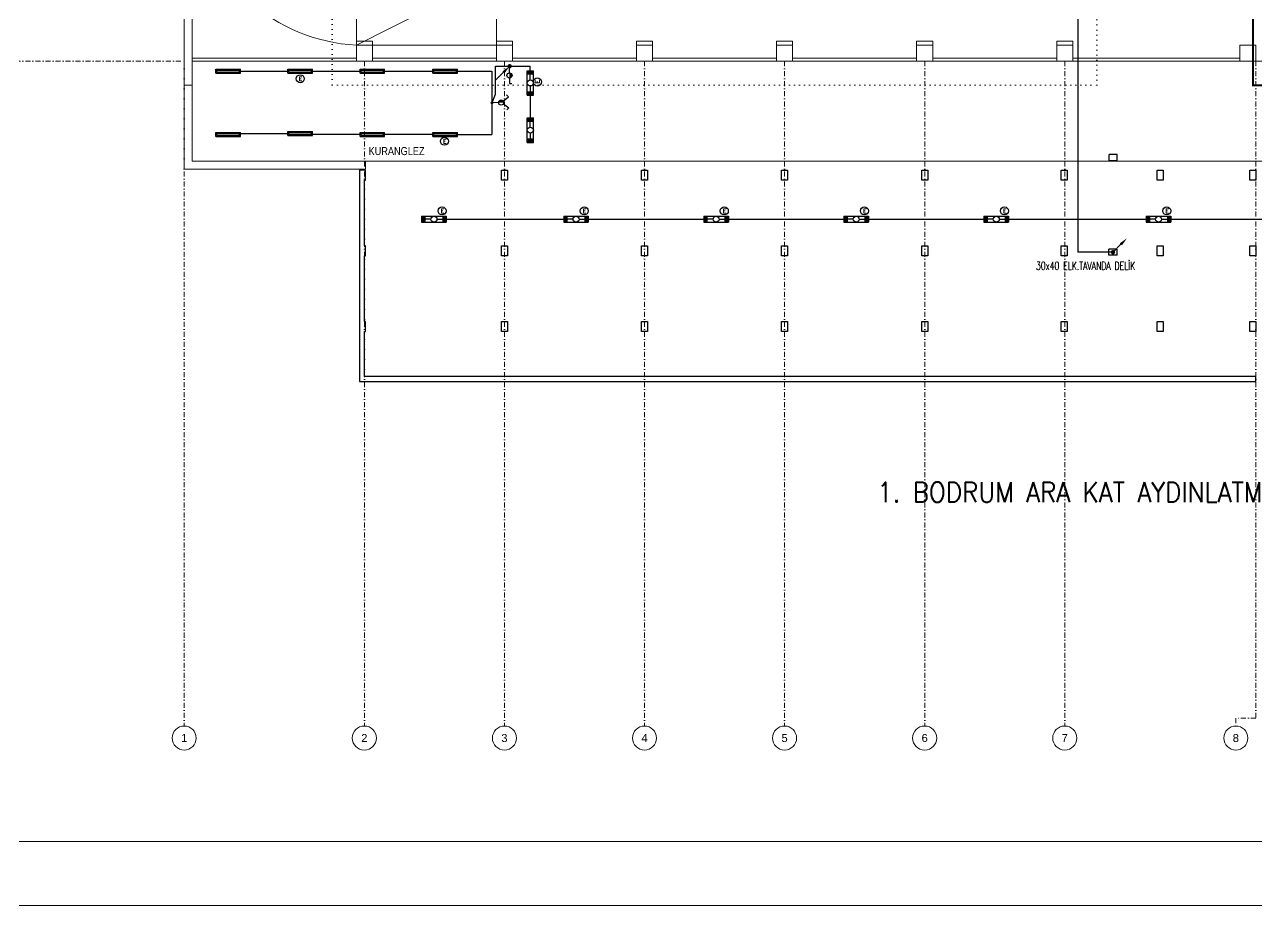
# Model space of a CAD drawing. Header units: metres. Extents: x -13316 to 152404, y -3899 to 30226.
# Drawn here: x 83522 to 89678, y -3899 to 503 of the extents above; entities that cross this region are included whole.
import ezdxf
from ezdxf.enums import TextEntityAlignment as Align

# ---------------------------------------------------------------- set-up
doc = ezdxf.new("R2010")
doc.units = ezdxf.units.M
doc.header["$LTSCALE"] = 100
doc.header["$MEASUREMENT"] = 0
for name, pattern in [('DASHDOT2', [0.5, 0.25, -0.125, 0, -0.125]), ('DOT2', [0.125, 0, -0.125]), ('HIDDEN2', [4.7625, 3.175, -1.5875])]:
    doc.linetypes.add(name, pattern=pattern)
doc.layers.get('0').update_dxf_attribs({"color": 9, "lineweight": 9})
for name, color, linetype, lineweight in [('00', 9, 'Continuous', 9), ('01', 9, 'Continuous', 9), ('06D', 9, 'Continuous', 9), ('20', 9, 'DOT2', 9), ('21', 9, 'Continuous', 9), ('24', 9, 'DASHDOT2', 9), ('40A', 9, 'Continuous', 9), ('E-1x36 W SIVAÜSTÜ FLUORESAN ARMATÜR (ETANŞ)', 7, 'Continuous', 30), ('E-2x36 W SIVAÜSTÜ FLUORESAN ARMATÜR (ETANŞ)', 7, 'Continuous', 30), ('E-ACİL AYDINLATMA KİTİ', 7, 'Continuous', 30), ('E-ANAHTAR (ETANŞ)', 7, 'Continuous', 30), ('E-AŞAĞIDAN GELEN HAT', 7, 'Continuous', 30), ('E-KABLO', 7, 'Continuous', 30), ('E-KOMÜTATÖR ANAHTAR (ETANŞ)', 7, 'Continuous', 30), ('E-YAZI', 7, 'Continuous', 30), ('E-YUKARI ÇIKAN HAT', 7, 'Continuous', 30)]:
    doc.layers.add(name, color=color, linetype=linetype, lineweight=lineweight)
doc.styles.add('Arial', font='arial.ttf', dxfattribs={"height": 2.5})
doc.styles.add('E-YAZI', font='txttw.shx')
doc.styles.add('MuuM_TEXT-STANDART', font='ARIALN.TTF')

# ---------------------------------------------------------------- blocks, each defined once
blk = doc.blocks.new('REZ2')
at = {"layer": 'E-KABLO', "color": 2, "linetype": 'Continuous', "ltscale": 0.75}
for p, q in [((56660, 7738.8), (56660, 7698.8)), ((56690, 7738.8), (56660, 7738.8)), ((56690, 7698.8), (56660, 7698.8)), ((56690, 7698.8), (56690, 7738.8))]:
    blk.add_line(p, q, dxfattribs=at)
blk = doc.blocks.new('100_YUKARI ÇIKAN HAT')
at = {"layer": 'E-YUKARI ÇIKAN HAT', "color": 3, "linetype": 'Continuous'}
blk.add_line((2.47, 2.47), (0, 0), dxfattribs=at)
at = {"layer": 'E-YUKARI ÇIKAN HAT', "color": 4, "linetype": 'Continuous', "const_width": 0.675}
blk.add_lwpolyline([(-0.34, 0, 1), (0.34, 0, 1)], format="xyb", close=True, dxfattribs=at)
at = {"layer": 'E-YUKARI ÇIKAN HAT', "color": 3, "linetype": 'Continuous'}
blk.add_solid([(2.15, 2.79), (2.79, 2.15), (4.38, 4.38)], dxfattribs=at)
blk = doc.blocks.new('100_2x36 W SIVAÜSTÜ FLUORESAN ARMATÜR (ETANŞ)')
at = {"layer": 'E-2x36 W SIVAÜSTÜ FLUORESAN ARMATÜR (ETANŞ)', "color": 4}
for p, q in [((-6.15, 1.5), (6.15, 1.5)), ((-6.15, 1.5), (-6.15, -1.5)), ((-1.5, 0), (-6.15, 0)), ((1.5, 0), (6.15, 0)), ((6.15, 1.5), (6.15, -1.5)), ((-6.15, -1.5), (6.15, -1.5))]:
    blk.add_line(p, q, dxfattribs=at)
blk.add_circle((0, 0), 1.5, dxfattribs=at)
for points in [[(-4.15, 1.5), (-4.15, -1.5), (-6.15, 1.5), (-6.15, -1.5)], [(4.15, 1.5), (4.15, -1.5), (6.15, 1.5), (6.15, -1.5)]]:
    blk.add_solid(points, dxfattribs=at)
blk = doc.blocks.new('100_ACİL AYDINLATMA KİTİ')
at = {"layer": 'E-ACİL AYDINLATMA KİTİ', "color": 3}
blk.add_circle((0, 0), 1.25, dxfattribs=at)
at = {"layer": 'E-ACİL AYDINLATMA KİTİ', "color": 3, "style": 'E-YAZI'}
blk.add_text('E', height=1.34, dxfattribs=at).set_placement((-0.45, -0.69))
blk = doc.blocks.new('E-LED ETANJ')
at = {"layer": 'E-1x36 W SIVAÜSTÜ FLUORESAN ARMATÜR (ETANŞ)'}
h = blk.add_hatch(color=4, dxfattribs=at)
h.dxf.hatch_style = 1
h.paths.add_polyline_path([(-5, 56.5), (-15, 56.5), (-15, -56.5), (-5, -56.5)])
at = {"layer": 'E-1x36 W SIVAÜSTÜ FLUORESAN ARMATÜR (ETANŞ)', "color": 4}
for p, q in [((-20, 61.5), (0, 61.5)), ((-20, 61.5), (-20, -61.5)), ((-15, 56.5), (-5, 56.5)), ((-15, 56.5), (-15, -56.5)), ((-5, 56.5), (-5, -56.5)), ((0, 61.5), (0, -61.5)), ((-20, -61.5), (0, -61.5)), ((-15, -56.5), (-5, -56.5))]:
    blk.add_line(p, q, dxfattribs=at)
at = {"layer": 'E-1x36 W SIVAÜSTÜ FLUORESAN ARMATÜR (ETANŞ)'}
blk.add_line((0, 61.5), (0, 61.5), dxfattribs=at)
blk = doc.blocks.new('100_KOMÜTATÖR ANAHTAR (ETANŞ)')
at = {"layer": 'E-KOMÜTATÖR ANAHTAR (ETANŞ)', "color": 4}
for p, q in [((-1.7, 5.22), (-2.33, 4.62)), ((-0.37, 3.56), (-1.7, 5.22)), ((0.37, 3.56), (1.7, 5.22)), ((1.7, 5.22), (2.33, 4.62)), ((0, 2.05), (0, 0))]:
    blk.add_line(p, q, dxfattribs=at)
at = {"layer": 'E-KOMÜTATÖR ANAHTAR (ETANŞ)', "color": 4, "const_width": 0.81}
blk.add_lwpolyline([(0, 3.27, 0.414214), (-0.41, 2.86, 0.414214), (0, 2.46, 0.414214)], format="xyb", dxfattribs=at)
at = {"layer": 'E-KOMÜTATÖR ANAHTAR (ETANŞ)', "color": 4}
blk.add_circle((0, 2.86), 0.81, dxfattribs=at)
blk = doc.blocks.new('100_ANAHTAR (ETANŞ)')
at = {"layer": 'E-ANAHTAR (ETANŞ)', "color": 4}
for p, q in [((0, 5.35), (-0.71, 5.35)), ((0, 3.67), (0, 5.35)), ((0, 2.05), (0, 0))]:
    blk.add_line(p, q, dxfattribs=at)
at = {"layer": 'E-ANAHTAR (ETANŞ)', "color": 4, "const_width": 0.81}
blk.add_lwpolyline([(0, 3.27, 0.414214), (-0.41, 2.86, 0.414214), (0, 2.46, 0.414214)], format="xyb", dxfattribs=at)
at = {"layer": 'E-ANAHTAR (ETANŞ)', "color": 4}
blk.add_circle((0, 2.86), 0.81, dxfattribs=at)
blk = doc.blocks.new('100_AŞAĞIDAN GELEN HAT')
at = {"layer": 'E-AŞAĞIDAN GELEN HAT', "color": 3, "linetype": 'Continuous'}
blk.add_line((-1.91, -1.91), (-4.38, -4.38), dxfattribs=at)
at = {"layer": 'E-AŞAĞIDAN GELEN HAT', "color": 4, "linetype": 'Continuous', "const_width": 0.675}
blk.add_lwpolyline([(-0.34, 0, 1), (0.34, 0, 1)], format="xyb", close=True, dxfattribs=at)
at = {"layer": 'E-AŞAĞIDAN GELEN HAT', "color": 3, "linetype": 'Continuous'}
blk.add_solid([(-2.23, -1.59), (-1.59, -2.23), (0, 0)], dxfattribs=at)
blk = doc.blocks.new('0_aks')
at = {"linetype": 'Continuous'}
blk.add_circle((0, 0), 3, dxfattribs=at)
at = {"style": 'Arial'}
blk.add_attdef('AKS', text='', height=2, dxfattribs=at).set_placement((0, 0), align=Align.MIDDLE_CENTER)
blk = doc.blocks.new('p-akslar_yeni')
at = {"layer": '24'}
for points in [[(2164.8, -8575), (6415, -8575)], [(6415, -8575), (6415, -11897.2)], [(7315, -8575), (7315, -11897.2)], [(8015, -8575), (8015, -11897.2)], [(8715, -8575), (8715, -11897.2)], [(9415, -8575), (9415, -11897.2)], [(10115, -8575), (10115, -11897.2)], [(10815, -8575), (10815, -11897.2)], [(11770, -8575), (11770, -11857.2)], [(11770, -11857.2), (11670, -11857.2), (11670, -11897.2)]]:
    blk.add_lwpolyline(points, dxfattribs=at)
at = {"layer": '21', "xscale": 20, "yscale": 20, "zscale": 20}
for p, values in [((6415, -11957.2), {'AKS': '1'}), ((7315, -11957.2), {'AKS': '2'}), ((8015, -11957.2), {'AKS': '3'}), ((8715, -11957.2), {'AKS': '4'}), ((9415, -11957.2), {'AKS': '5'}), ((10115, -11957.2), {'AKS': '6'}), ((10815, -11957.2), {'AKS': '7'}), ((11670, -11957.2), {'AKS': '8'})]:
    blk.add_blockref('0_aks', p, dxfattribs=at).add_auto_attribs(values)
blk = doc.blocks.new('p-kolon_80x80')
blk.add_lwpolyline([(-40, -40), (40, -40), (40, 40), (-40, 40)], close=True)
blk = doc.blocks.new('1.Bod.Ara.Sitatik Elk')
at = {"lineweight": -3}
for points in [[(875, -9175), (875, -10230), (5355, -10230), (5355, -10205), (900, -10205), (900, -9980), (905, -9980), (905, -9930), (900, -9930), (900, -9602.5), (905, -9602.5), (905, -9552.5), (900, -9552.5), (900, -9225), (905, -9225), (905, -9175)], [(1585, -9175), (1615, -9175), (1615, -9225), (1585, -9225)], [(2285, -9175), (2315, -9175), (2315, -9225), (2285, -9225)], [(2985, -9175), (3015, -9175), (3015, -9225), (2985, -9225)], [(3685, -9175), (3715, -9175), (3715, -9225), (3685, -9225)], [(4382.5, -9175), (4412.5, -9175), (4412.5, -9225), (4382.5, -9225)], [(4862.5, -9175), (4892.5, -9175), (4892.5, -9225), (4862.5, -9225)], [(5325, -9175), (5355, -9175), (5355, -9225), (5325, -9225)], [(1585, -9552.5), (1615, -9552.5), (1615, -9602.5), (1585, -9602.5)], [(2285, -9552.5), (2315, -9552.5), (2315, -9602.5), (2285, -9602.5)], [(2985, -9552.5), (3015, -9552.5), (3015, -9602.5), (2985, -9602.5)], [(3685, -9552.5), (3715, -9552.5), (3715, -9602.5), (3685, -9602.5)], [(4382.5, -9552.5), (4412.5, -9552.5), (4412.5, -9602.5), (4382.5, -9602.5)], [(4862.5, -9552.5), (4892.5, -9552.5), (4892.5, -9602.5), (4862.5, -9602.5)], [(5325, -9552.5), (5355, -9552.5), (5355, -9602.5), (5325, -9602.5)], [(1585, -9930), (1615, -9930), (1615, -9980), (1585, -9980)], [(2285, -9930), (2315, -9930), (2315, -9980), (2285, -9980)], [(2985, -9930), (3015, -9930), (3015, -9980), (2985, -9980)], [(3685, -9930), (3715, -9930), (3715, -9980), (3685, -9980)], [(4382.5, -9930), (4412.5, -9930), (4412.5, -9980), (4382.5, -9980)], [(4862.5, -9930), (4892.5, -9930), (4892.5, -9980), (4862.5, -9980)], [(5325, -9930), (5355, -9930), (5355, -9980), (5325, -9980)]]:
    blk.add_lwpolyline(points, close=True, dxfattribs=at)
at = {"layer": '01'}
blk.add_lwpolyline([(40, -8750), (0, -8750), (0, -2950), (40, -2950), (40, -8710), (40, -8710)], close=True, dxfattribs=at)
for p in [(900, -8590), (1600, -8590), (2300, -8590), (3000, -8590), (3700, -8590), (4400, -8590), (5315, -8590)]:
    blk.add_blockref('p-kolon_80x80', p, dxfattribs=at)
blk = doc.blocks.new('1.Bod.Ara.Mimari Elk')
at = {"layer": '00'}
for points in [[(40, -8630), (860, -8630), (860, -8615), (40, -8615)], [(940, -8630), (1560, -8630), (1560, -8615), (940, -8615)], [(1640, -8630), (2260, -8630), (2260, -8615), (1640, -8615)], [(2340, -8630), (2960, -8630), (2960, -8615), (2340, -8615)], [(3040, -8630), (3660, -8630), (3660, -8615), (3040, -8615)], [(3740, -8630), (4360, -8630), (4360, -8615), (3740, -8615)], [(4440, -8630), (5275, -8630), (5275, -8615), (4440, -8615)]]:
    blk.add_lwpolyline(points, close=True, dxfattribs=at)
at = {"layer": '01'}
for points in [[(860, -8630), (940, -8630), (940, -8530), (860, -8530)], [(1560, -8630), (1640, -8630), (1640, -8530), (1560, -8530)], [(2260, -8630), (2340, -8630), (2340, -8530), (2260, -8530)], [(2960, -8630), (3040, -8630), (3040, -8530), (2960, -8530)], [(3660, -8630), (3740, -8630), (3740, -8530), (3660, -8530)], [(4360, -8630), (4440, -8630), (4440, -8530), (4360, -8530)], [(905, -9130), (905, -9170), (0, -9170), (0, -8750), (40, -8750), (40, -9130)]]:
    blk.add_lwpolyline(points, close=True, dxfattribs=at)
at = {"layer": '06D'}
blk.add_lwpolyline([(940, -8550), (1560, -8550), (1560, -7830), (860, -7830), (1560, -8195), (860, -8550, -0.3441949), (40, -7830), (860, -7830)], format="xyb", dxfattribs=at)
for points in [[(860, -7830), (860, -8550)], [(1560, -8630), (40, -8630)], [(905, -9130), (11262.5, -9130)]]:
    blk.add_lwpolyline(points, dxfattribs=at)
at = {"layer": '20', "ltscale": 2}
for p, q in [((740, -6990), (740, -8750)), ((4560, -8750), (4560, -6990)), ((740, -8750), (4560, -8750))]:
    blk.add_line(p, q, dxfattribs=at)
at = {"layer": '20', "ltscale": 2, "const_width": 10}
blk.add_lwpolyline([(5340, -8750), (5340, -5330), (7540, -5330), (7540, -6950), (7540, -7350.38, -0.2628505), (6470, -8635), (6470, -8455), (6150, -8455), (6150, -8750)], format="xyb", close=True, dxfattribs=at)
at = {"layer": '20', "linetype": 'HIDDEN2', "ltscale": 0.1}
blk.add_lwpolyline([(1640, -8630), (11940, -8630)], dxfattribs=at)
at = {"layer": '21', "style": 'MuuM_TEXT-STANDART'}
blk.add_text('KURANGLEZ', height=40, dxfattribs=at).set_placement((921.13, -9098.88))

msp = doc.modelspace()

# ---------------------------------------------------------------- linework, layer by layer
at = {"layer": '40A'}
for points in [[(102479.28, -3898.56), (74479.28, -3898.56), (74479.28, 12921.44), (102479.28, 12921.44)], [(74799.28, 12601.44), (100319.52, 12601.44), (100319.52, -3578.56), (74799.28, -3578.56)]]:
    msp.add_lwpolyline(points, close=True, dxfattribs=at)
at = {"layer": 'E-1x36 W SIVAÜSTÜ FLUORESAN ARMATÜR (ETANŞ)', "color": 6}
for p, q in [((84601.5, 270.55), (84838.5, 270.55)), ((84961.5, 270.55), (85198.5, 270.55)), ((85321.5, 270.55), (85562.76, 270.55)), ((85685.76, 270.55), (85857.5, 270)), ((85857.5, 270), (85857.5, -45.55)), ((85875.3, 154.68), (85875.3, 295.2)), ((85875.3, 295.2), (86049.48, 295.2)), ((86049.48, 272.89), (86049.48, 295.2)), ((85857, 108.49), (85875.3, 154.68)), ((86049.48, 149.89), (86049.48, 37.21)), ((84838.75, -42.5), (84601.5, -42.5)), ((85198.5, -45.55), (84961.5, -45.55)), ((85562.76, -45.55), (85321.5, -45.55)), ((85685.76, -45.55), (85857.5, -45.55)), ((85629.27, -469.34), (86216.27, -469.34)), ((86339.27, -469.34), (86916.27, -469.34)), ((87039.27, -469.34), (87616.27, -469.34)), ((87739.27, -469.34), (88316.27, -469.34)), ((88439.27, -469.34), (89127.2, -469.34)), ((89250.2, -469.34), (89991.27, -469.34))]:
    msp.add_line(p, q, dxfattribs=at)
at = {"layer": 'E-KABLO', "color": 5}
for p in [(88785, 2835.57), (88961.1, -634.31)]:
    msp.add_line(p, (88785, -634.31), dxfattribs=at)
at = {"layer": 'E-KABLO', "color": 2, "linetype": 'Continuous', "ltscale": 0.75}
for p, q in [((88941.1, -649.31), (88941.1, -619.31)), ((88981.1, -619.31), (88941.1, -619.31)), ((88981.1, -649.31), (88941.1, -649.31)), ((88981.1, -649.31), (88981.1, -619.31))]:
    msp.add_line(p, q, dxfattribs=at)
at = {"layer": 'E-KABLO', "color": 4, "linetype": 'Continuous', "const_width": 7.2}
msp.add_lwpolyline([(85861.1, 112.23, 1), (85853.9, 112.23, 1)], format="xyb", close=True, dxfattribs=at)

# ---------------------------------------------------------------- block references
for name in ['1.Bod.Ara.Mimari Elk', '1.Bod.Ara.Sitatik Elk']:
    msp.add_blockref(name, (84320, 8950))
at = {"layer": '24'}
msp.add_blockref('p-akslar_yeni', (77905, 8895), dxfattribs=at)
at = {"layer": 'E-1x36 W SIVAÜSTÜ FLUORESAN ARMATÜR (ETANŞ)', "color": 2, "rotation": 90}
for p in [(84540, 280.55), (84900, 280.55), (85260, 280.55), (85624.26, 280.55), (84540, -35.55), (84900, -30.55), (85260, -35.55), (85624.26, -35.55)]:
    msp.add_blockref('E-LED ETANJ', p, dxfattribs=at)
at = {"layer": 'E-2x36 W SIVAÜSTÜ FLUORESAN ARMATÜR (ETANŞ)', "xscale": 10, "yscale": 10, "zscale": 10, "rotation": 90}
for p in [(86049.48, 211.39), (86049.48, -24.29)]:
    msp.add_blockref('100_2x36 W SIVAÜSTÜ FLUORESAN ARMATÜR (ETANŞ)', p, dxfattribs=at)
at = {"layer": 'E-2x36 W SIVAÜSTÜ FLUORESAN ARMATÜR (ETANŞ)', "xscale": 10, "yscale": 10, "zscale": 10}
for p in [(85567.77, -469.34), (86277.77, -469.34), (86977.77, -469.34), (87677.77, -469.34), (88377.77, -469.34), (89188.7, -469.34)]:
    msp.add_blockref('100_2x36 W SIVAÜSTÜ FLUORESAN ARMATÜR (ETANŞ)', p, dxfattribs=at)
at = {"layer": 'E-ACİL AYDINLATMA KİTİ', "xscale": 16, "yscale": 16, "zscale": 16}
for p in [(84900, 232.5), (85620, -80), (85608.87, -427.59), (86318.87, -427.59), (87018.87, -427.59), (87718.87, -427.59), (88418.87, -427.59), (89229.8, -427.59)]:
    msp.add_blockref('100_ACİL AYDINLATMA KİTİ', p, dxfattribs=at)
at = {"layer": 'E-ACİL AYDINLATMA KİTİ', "xscale": 16, "yscale": 16, "zscale": 16, "rotation": 90}
msp.add_blockref('100_ACİL AYDINLATMA KİTİ', (86084.5, 216.3), dxfattribs=at)
msp.add_blockref('100_ACİL AYDINLATMA KİTİ', (86084.5, 216.3), dxfattribs=at)
at = {"layer": 'E-ANAHTAR (ETANŞ)', "xscale": 16, "yscale": 16, "zscale": 16, "rotation": 180}
msp.add_blockref('100_ANAHTAR (ETANŞ)', (85945, 295), dxfattribs=at)
at = {"layer": 'E-AŞAĞIDAN GELEN HAT', "xscale": 16, "yscale": 16, "zscale": 16}
msp.add_blockref('100_AŞAĞIDAN GELEN HAT', (85946.13, 295.2), dxfattribs=at)
at = {"layer": 'E-KABLO', "color": 2, "rotation": 270}
msp.add_blockref('REZ2', (81242.33, 56513.7), dxfattribs=at)
at = {"layer": 'E-KOMÜTATÖR ANAHTAR (ETANŞ)', "xscale": 16, "yscale": 16, "zscale": 16, "rotation": 271.6750601135914}
msp.add_blockref('100_KOMÜTATÖR ANAHTAR (ETANŞ)', (85857.5, 112.23), dxfattribs=at)
at = {"layer": 'E-YUKARI ÇIKAN HAT', "xscale": 16, "yscale": 16, "zscale": 16}
msp.add_blockref('100_YUKARI ÇIKAN HAT', (88961.1, -634.31), dxfattribs=at)

# ---------------------------------------------------------------- texts
at = {"layer": 'E-KABLO', "color": 3, "linetype": 'Continuous', "style": 'E-YAZI', "width": 0.7}
msp.add_text('30x40 ELK.TAVANDA DELİK', height=40, dxfattribs=at).set_placement((88576.48, -722.21))
at = {"layer": 'E-YAZI', "color": 4, "style": 'E-YAZI', "width": 0.9}
msp.add_text('1. BODRUM ARA KAT AYDINLATMA SİSTEMİ TESİSAT PLANI 1/200', height=100, dxfattribs=at).set_placement((87782.52, -1883.59))

doc.saveas('drawing.dxf')
